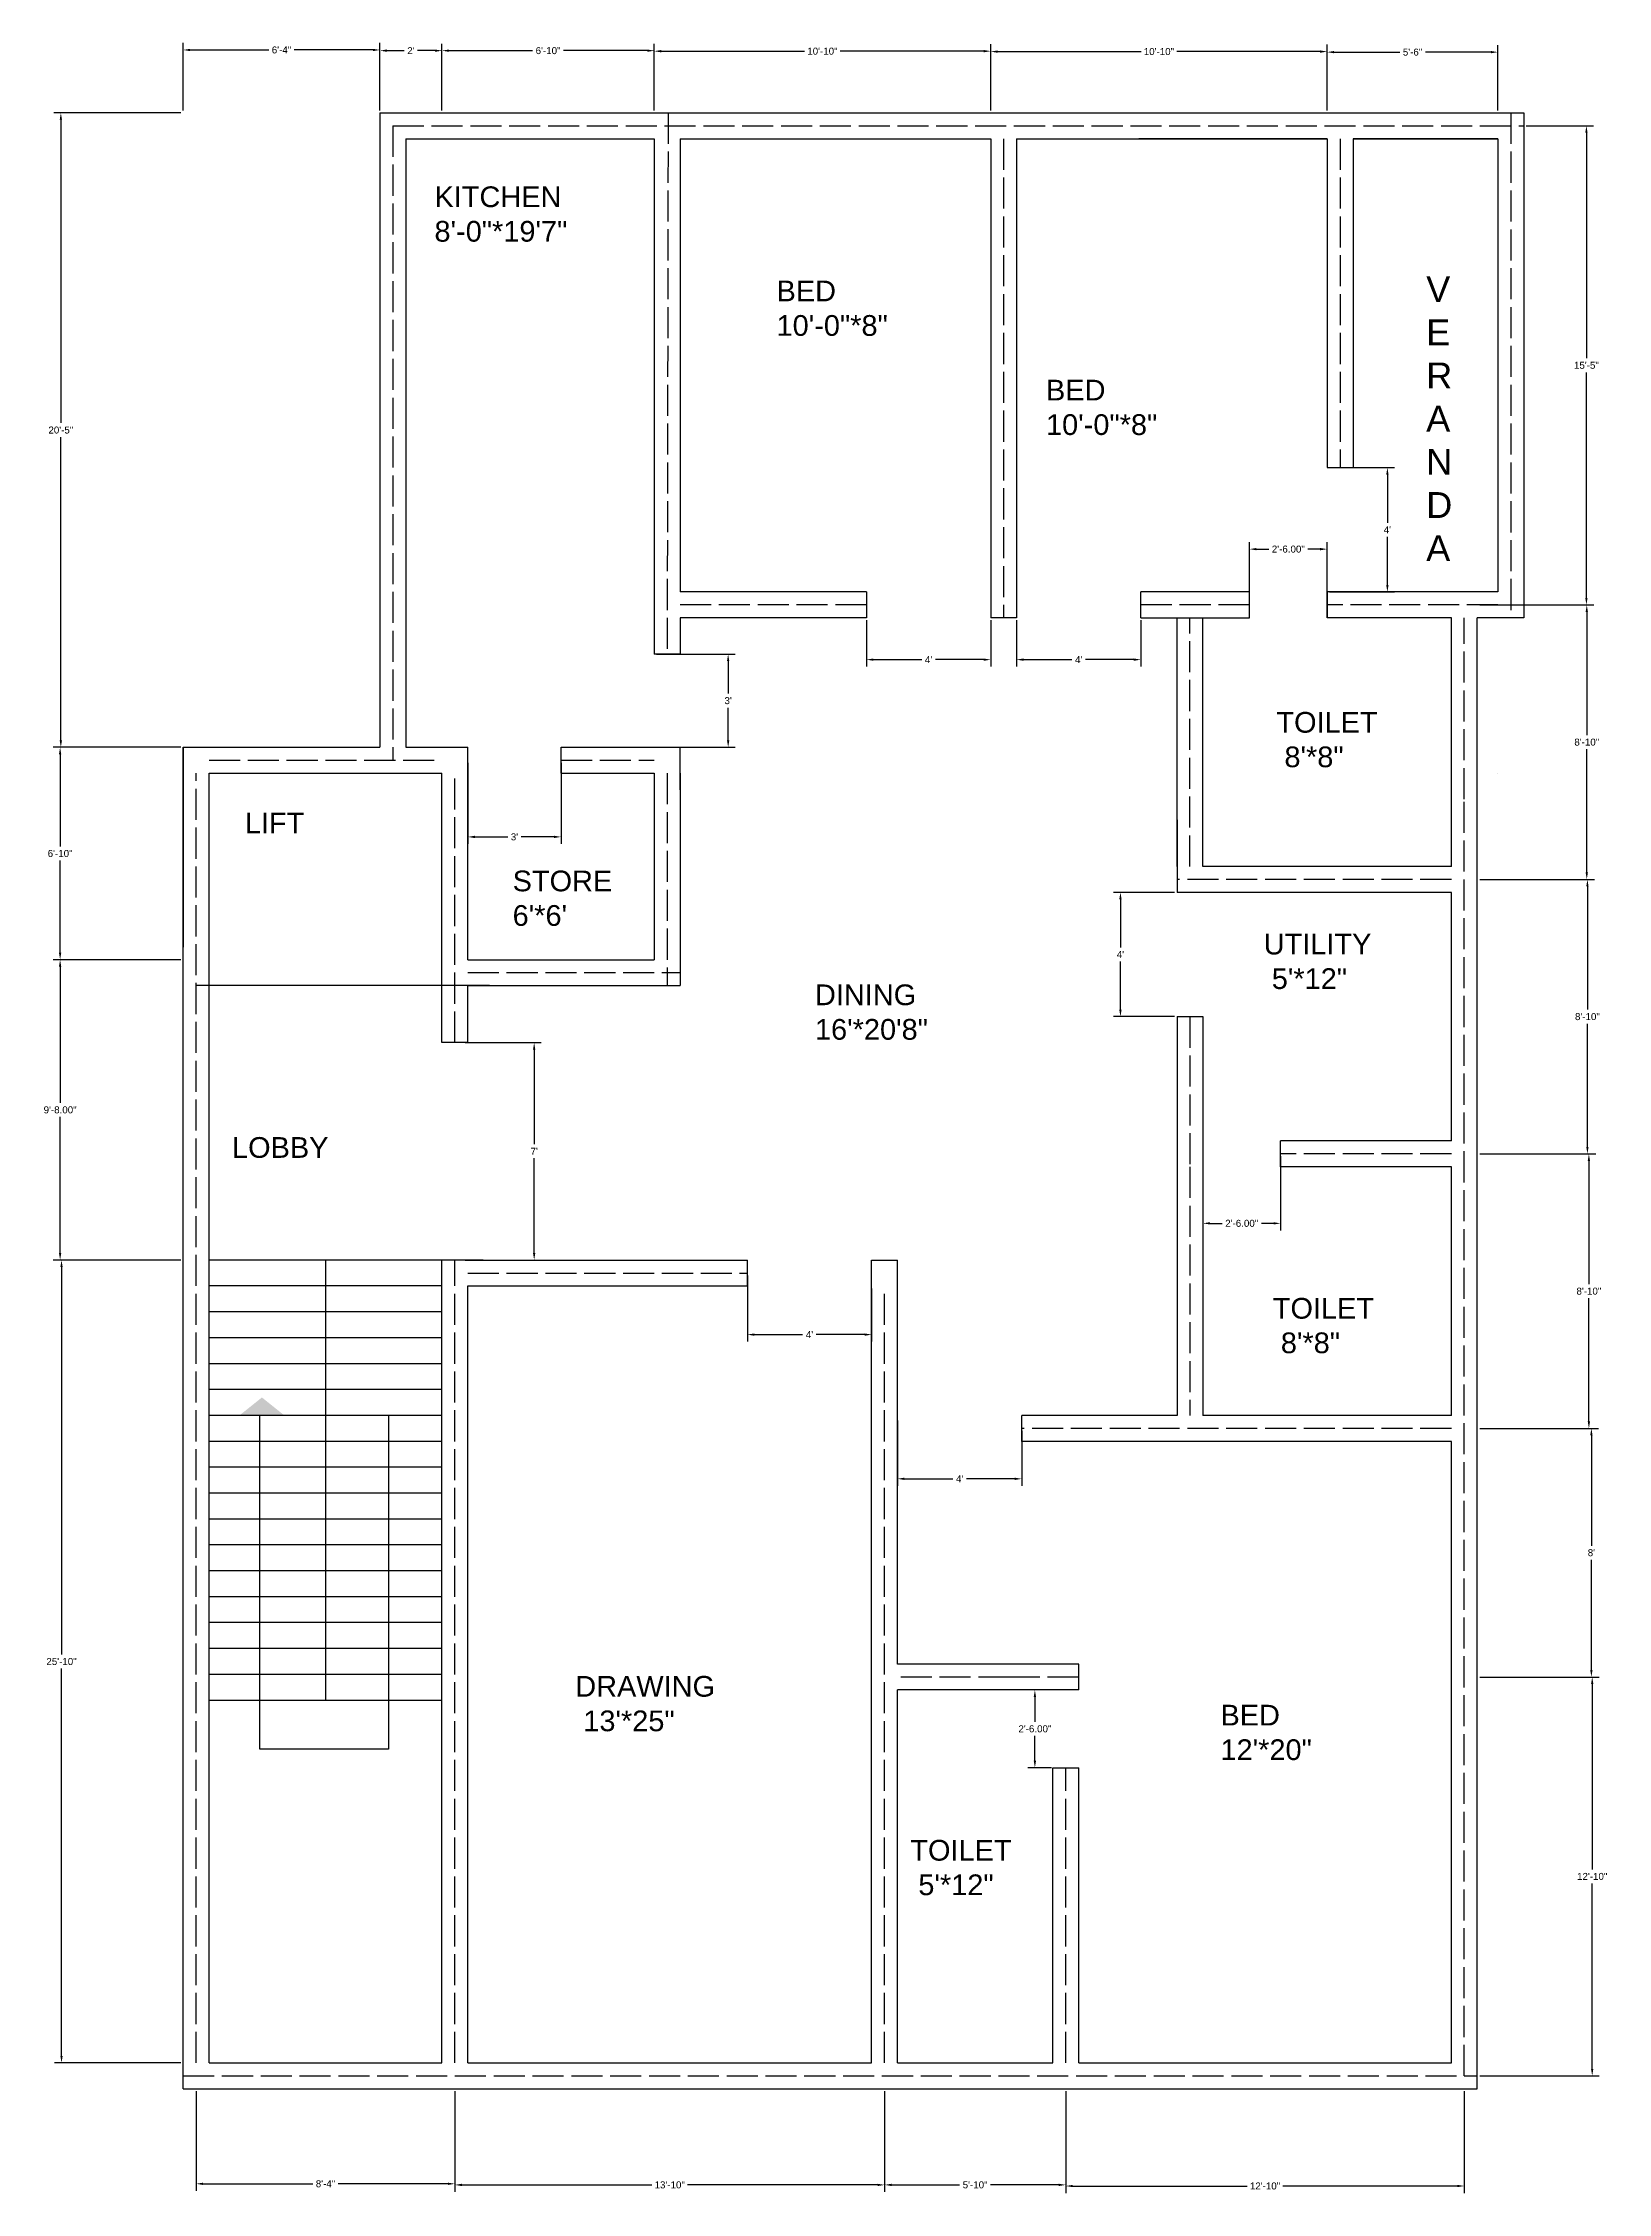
# Model space of a CAD drawing. Header units: inches. Extents: x 244 to 848, y 168 to 999.
import ezdxf

# ---------------------------------------------------------------- set-up
doc = ezdxf.new("R2010")
doc.units = ezdxf.units.IN
doc.header["$MEASUREMENT"] = 0
doc.linetypes.add('ACAD_ISO02W100', pattern=[15, 12, -3])
doc.styles.get("Standard").update_dxf_attribs({"font": 'arial.ttf'})
doc.dimstyles.get("Standard").update_dxf_attribs({"dimscale": 15, "dimtxt": 0.18, "dimasz": 0.18, "dimexe": 0.18, "dimexo": 0.0625, "dimgap": 0.09, "dimtad": 0, "dimtih": 1, "dimtoh": 1, "dimzin": 0, "dimdsep": 46, "dimlunit": 3, "dimtxsty": 'Standard', "dimcen": 0.09, "dimadec": 0, "dimazin": 0, "dimtfac": 1, "dimtofl": 0, "dimtmove": 0, "dimatfit": 3, "dimfxl": 1, "dimtolj": 1, "dimtzin": 0, "dimarcsym": 0})

# ---------------------------------------------------------------- blocks, each defined once
blk = doc.blocks.new('*D1')
at = {"color": 0, "lineweight": -2, "transparency": 16777216}
for p, q in [((406.64, 612.58), (436.04, 612.58)), ((433.34, 609.88), (433.34, 573.28)), ((433.34, 531.28), (433.34, 567.88)), ((406.64, 528.58), (436.04, 528.58))]:
    blk.add_line(p, q, dxfattribs=at)
at = {"color": 0, "transparency": 16777216}
for points in [[(432.89, 609.88), (433.79, 609.88), (433.34, 612.58)], [(432.89, 531.28), (433.79, 531.28), (433.34, 528.58)]]:
    blk.add_solid(points, dxfattribs=at)
at = {"layer": 'Defpoints', "color": 0, "transparency": 16777216}
for p in [(405.7, 612.58), (433.34, 612.58), (405.7, 528.58)]:
    blk.add_point(p, dxfattribs=at)
at = {"color": 0, "transparency": 16777216, "insert": (433.34, 570.58), "char_height": 2.7, "attachment_point": 5}
blk.add_mtext("\\A1;7'", dxfattribs=at)
blk = doc.blocks.new('*D2')
at = {"color": 0, "lineweight": -2, "transparency": 16777216}
for p, q in [((407.72, 720.65), (407.72, 689.29)), ((443.72, 720.65), (443.72, 689.29)), ((410.42, 691.99), (423.13, 691.99)), ((441.02, 691.99), (428.31, 691.99))]:
    blk.add_line(p, q, dxfattribs=at)
at = {"color": 0, "transparency": 16777216}
for points in [[(410.42, 692.44), (410.42, 691.54), (407.72, 691.99)], [(441.02, 692.44), (441.02, 691.54), (443.72, 691.99)]]:
    blk.add_solid(points, dxfattribs=at)
at = {"layer": 'Defpoints', "color": 0, "transparency": 16777216}
for p in [(407.72, 721.58), (443.72, 721.58), (443.72, 691.99)]:
    blk.add_point(p, dxfattribs=at)
at = {"color": 0, "transparency": 16777216, "insert": (425.72, 691.99), "char_height": 2.7, "attachment_point": 5}
blk.add_mtext("\\A1;3'", dxfattribs=at)
blk = doc.blocks.new('*D3')
at = {"color": 0, "lineweight": -2, "transparency": 16777216}
for p, q in [((480.65, 762.58), (510.99, 762.58)), ((508.29, 759.88), (508.29, 747.31)), ((508.29, 729.28), (508.29, 741.85)), ((485.65, 726.58), (510.99, 726.58))]:
    blk.add_line(p, q, dxfattribs=at)
at = {"color": 0, "transparency": 16777216}
for points in [[(507.84, 759.88), (508.74, 759.88), (508.29, 762.58)], [(507.84, 729.28), (508.74, 729.28), (508.29, 726.58)]]:
    blk.add_solid(points, dxfattribs=at)
at = {"layer": 'Defpoints', "color": 0, "transparency": 16777216}
for p in [(479.72, 762.58), (508.29, 762.58), (484.72, 726.58)]:
    blk.add_point(p, dxfattribs=at)
at = {"color": 0, "transparency": 16777216, "insert": (508.29, 744.58), "char_height": 2.7, "attachment_point": 5}
blk.add_mtext("\\A1;3'", dxfattribs=at)
blk = doc.blocks.new('*D4')
at = {"color": 0, "lineweight": -2, "transparency": 16777216}
for p, q in [((561.72, 775.65), (561.72, 757.73)), ((609.72, 775.65), (609.72, 757.73)), ((564.42, 760.43), (583.07, 760.43)), ((607.02, 760.43), (588.36, 760.43))]:
    blk.add_line(p, q, dxfattribs=at)
at = {"color": 0, "transparency": 16777216}
for points in [[(564.42, 760.88), (564.42, 759.98), (561.72, 760.43)], [(607.02, 760.88), (607.02, 759.98), (609.72, 760.43)]]:
    blk.add_solid(points, dxfattribs=at)
at = {"layer": 'Defpoints', "color": 0, "transparency": 16777216}
for p in [(561.72, 776.58), (609.72, 776.58), (609.72, 760.43)]:
    blk.add_point(p, dxfattribs=at)
at = {"color": 0, "transparency": 16777216, "insert": (585.72, 760.43), "char_height": 2.7, "attachment_point": 5}
blk.add_mtext("\\A1;4'", dxfattribs=at)
blk = doc.blocks.new('*D5')
at = {"color": 0, "lineweight": -2, "transparency": 16777216}
for p, q in [((619.72, 775.65), (619.72, 757.73)), ((667.72, 775.65), (667.72, 757.73)), ((622.42, 760.43), (641.07, 760.43)), ((665.02, 760.43), (646.36, 760.43))]:
    blk.add_line(p, q, dxfattribs=at)
at = {"color": 0, "transparency": 16777216}
for points in [[(622.42, 760.88), (622.42, 759.98), (619.72, 760.43)], [(665.02, 760.88), (665.02, 759.98), (667.72, 760.43)]]:
    blk.add_solid(points, dxfattribs=at)
at = {"layer": 'Defpoints', "color": 0, "transparency": 16777216}
for p in [(619.72, 776.58), (667.72, 776.58), (667.72, 760.43)]:
    blk.add_point(p, dxfattribs=at)
at = {"color": 0, "transparency": 16777216, "insert": (643.72, 760.43), "char_height": 2.7, "attachment_point": 5}
blk.add_mtext("\\A1;4'", dxfattribs=at)
blk = doc.blocks.new('*D6')
at = {"color": 0, "lineweight": -2, "transparency": 16777216}
for p, q in [((745.65, 834.58), (765.69, 834.58)), ((762.99, 831.88), (762.99, 813.28)), ((762.99, 789.28), (762.99, 807.88)), ((740.65, 786.58), (765.69, 786.58))]:
    blk.add_line(p, q, dxfattribs=at)
at = {"color": 0, "transparency": 16777216}
for points in [[(762.54, 831.88), (763.44, 831.88), (762.99, 834.58)], [(762.54, 789.28), (763.44, 789.28), (762.99, 786.58)]]:
    blk.add_solid(points, dxfattribs=at)
at = {"layer": 'Defpoints', "color": 0, "transparency": 16777216}
for p in [(744.72, 834.58), (762.99, 834.58), (739.72, 786.58)]:
    blk.add_point(p, dxfattribs=at)
at = {"color": 0, "transparency": 16777216, "insert": (762.99, 810.58), "char_height": 2.7, "attachment_point": 5}
blk.add_mtext("\\A1;4'", dxfattribs=at)
blk = doc.blocks.new('*D7')
at = {"color": 0, "lineweight": -2, "transparency": 16777216}
for p, q in [((709.72, 782.52), (709.72, 805.81)), ((739.72, 782.52), (739.72, 805.81)), ((712.42, 803.11), (717.13, 803.11)), ((737.02, 803.11), (732.3, 803.11))]:
    blk.add_line(p, q, dxfattribs=at)
at = {"color": 0, "transparency": 16777216}
for points in [[(712.42, 803.56), (712.42, 802.66), (709.72, 803.11)], [(737.02, 803.56), (737.02, 802.66), (739.72, 803.11)]]:
    blk.add_solid(points, dxfattribs=at)
at = {"layer": 'Defpoints', "color": 0, "transparency": 16777216}
for p in [(709.72, 803.11), (709.72, 781.58), (739.72, 781.58)]:
    blk.add_point(p, dxfattribs=at)
at = {"color": 0, "transparency": 16777216, "insert": (724.72, 803.11), "char_height": 2.7, "attachment_point": 5}
blk.add_mtext('\\A1;2\'-6.00"', dxfattribs=at)
blk = doc.blocks.new('*D8')
at = {"color": 0, "lineweight": -2, "transparency": 16777216}
for p, q in [((515.72, 522.65), (515.72, 497.1)), ((563.72, 517.65), (563.72, 497.1)), ((518.42, 499.8), (537.07, 499.8)), ((561.02, 499.8), (542.36, 499.8))]:
    blk.add_line(p, q, dxfattribs=at)
at = {"color": 0, "transparency": 16777216}
for points in [[(518.42, 500.25), (518.42, 499.35), (515.72, 499.8)], [(561.02, 500.25), (561.02, 499.35), (563.72, 499.8)]]:
    blk.add_solid(points, dxfattribs=at)
at = {"layer": 'Defpoints', "color": 0, "transparency": 16777216}
for p in [(515.72, 523.58), (563.72, 518.58), (515.72, 499.8)]:
    blk.add_point(p, dxfattribs=at)
at = {"color": 0, "transparency": 16777216, "insert": (539.72, 499.8), "char_height": 2.7, "attachment_point": 5}
blk.add_mtext("\\A1;4'", dxfattribs=at)
blk = doc.blocks.new('*D9')
at = {"color": 0, "lineweight": -2, "transparency": 16777216}
for p, q in [((680.78, 670.58), (657.15, 670.58)), ((659.85, 667.88), (659.85, 649.28)), ((659.85, 625.28), (659.85, 643.88)), ((680.78, 622.58), (657.15, 622.58))]:
    blk.add_line(p, q, dxfattribs=at)
at = {"color": 0, "transparency": 16777216}
for points in [[(659.4, 667.88), (660.3, 667.88), (659.85, 670.58)], [(659.4, 625.28), (660.3, 625.28), (659.85, 622.58)]]:
    blk.add_solid(points, dxfattribs=at)
at = {"layer": 'Defpoints', "color": 0, "transparency": 16777216}
for p in [(681.72, 670.58), (659.85, 622.58), (681.72, 622.58)]:
    blk.add_point(p, dxfattribs=at)
at = {"color": 0, "transparency": 16777216, "insert": (659.85, 646.58), "char_height": 2.7, "attachment_point": 5}
blk.add_mtext("\\A1;4'", dxfattribs=at)
blk = doc.blocks.new('*D10')
at = {"color": 0, "lineweight": -2, "transparency": 16777216}
for p, q in [((691.72, 573.65), (691.72, 540.07)), ((721.72, 568.65), (721.72, 540.07)), ((694.42, 542.77), (699.13, 542.77)), ((719.02, 542.77), (714.3, 542.77))]:
    blk.add_line(p, q, dxfattribs=at)
at = {"color": 0, "transparency": 16777216}
for points in [[(694.42, 543.22), (694.42, 542.32), (691.72, 542.77)], [(719.02, 543.22), (719.02, 542.32), (721.72, 542.77)]]:
    blk.add_solid(points, dxfattribs=at)
at = {"layer": 'Defpoints', "color": 0, "transparency": 16777216}
for p in [(691.72, 574.58), (721.72, 569.58), (721.72, 542.77)]:
    blk.add_point(p, dxfattribs=at)
at = {"color": 0, "transparency": 16777216, "insert": (706.72, 542.77), "char_height": 2.7, "attachment_point": 5}
blk.add_mtext('\\A1;2\'-6.00"', dxfattribs=at)
blk = doc.blocks.new('*D11')
at = {"color": 0, "lineweight": -2, "transparency": 16777216}
for p, q in [((573.72, 466.64), (573.72, 441.42)), ((621.72, 462.65), (621.72, 441.42)), ((576.42, 444.12), (595.07, 444.12)), ((619.02, 444.12), (600.36, 444.12))]:
    blk.add_line(p, q, dxfattribs=at)
at = {"color": 0, "transparency": 16777216}
for points in [[(576.42, 444.57), (576.42, 443.67), (573.72, 444.12)], [(619.02, 444.57), (619.02, 443.67), (621.72, 444.12)]]:
    blk.add_solid(points, dxfattribs=at)
at = {"layer": 'Defpoints', "color": 0, "transparency": 16777216}
for p in [(573.72, 467.58), (621.72, 463.58), (621.72, 444.12)]:
    blk.add_point(p, dxfattribs=at)
at = {"color": 0, "transparency": 16777216, "insert": (597.72, 444.12), "char_height": 2.7, "attachment_point": 5}
blk.add_mtext("\\A1;4'", dxfattribs=at)
blk = doc.blocks.new('*D12')
at = {"color": 0, "lineweight": -2, "transparency": 16777216}
for p, q in [((633.26, 362.58), (624.11, 362.58)), ((626.81, 359.88), (626.81, 350.31)), ((626.81, 335.28), (626.81, 344.85)), ((633.26, 332.58), (624.11, 332.58))]:
    blk.add_line(p, q, dxfattribs=at)
at = {"color": 0, "transparency": 16777216}
for points in [[(626.36, 359.88), (627.26, 359.88), (626.81, 362.58)], [(626.36, 335.28), (627.26, 335.28), (626.81, 332.58)]]:
    blk.add_solid(points, dxfattribs=at)
at = {"layer": 'Defpoints', "color": 0, "transparency": 16777216}
for p in [(634.2, 362.58), (626.81, 332.58), (634.2, 332.58)]:
    blk.add_point(p, dxfattribs=at)
at = {"color": 0, "transparency": 16777216, "insert": (626.81, 347.58), "char_height": 2.7, "attachment_point": 5}
blk.add_mtext('\\A1;2\'-6.00"', dxfattribs=at)
blk = doc.blocks.new('*D13')
at = {"color": 0, "lineweight": -2, "transparency": 16777216}
for p, q in [((296.78, 528.58), (248.03, 528.58)), ((250.73, 525.88), (250.73, 376.31)), ((250.73, 221.28), (250.73, 370.85)), ((296.78, 218.58), (248.03, 218.58))]:
    blk.add_line(p, q, dxfattribs=at)
at = {"color": 0, "transparency": 16777216}
for points in [[(250.28, 525.88), (251.18, 525.88), (250.73, 528.58)], [(250.28, 221.28), (251.18, 221.28), (250.73, 218.58)]]:
    blk.add_solid(points, dxfattribs=at)
at = {"layer": 'Defpoints', "color": 0, "transparency": 16777216}
for p in [(297.72, 528.58), (250.73, 218.58), (297.72, 218.58)]:
    blk.add_point(p, dxfattribs=at)
at = {"color": 0, "transparency": 16777216, "insert": (250.73, 373.58), "char_height": 2.7, "attachment_point": 5}
blk.add_mtext('\\A1;25\'-10"', dxfattribs=at)
blk = doc.blocks.new('*D14')
at = {"color": 0, "lineweight": -2, "transparency": 16777216}
for p, q in [((296.78, 644.58), (247.49, 644.58)), ((250.19, 641.88), (250.19, 589.31)), ((250.19, 531.28), (250.19, 583.85)), ((296.78, 528.58), (247.49, 528.58))]:
    blk.add_line(p, q, dxfattribs=at)
at = {"color": 0, "transparency": 16777216}
for points in [[(249.74, 641.88), (250.64, 641.88), (250.19, 644.58)], [(249.74, 531.28), (250.64, 531.28), (250.19, 528.58)]]:
    blk.add_solid(points, dxfattribs=at)
at = {"layer": 'Defpoints', "color": 0, "transparency": 16777216}
for p in [(250.19, 644.58), (297.72, 644.58), (297.72, 528.58)]:
    blk.add_point(p, dxfattribs=at)
at = {"color": 0, "transparency": 16777216, "insert": (250.19, 586.58), "char_height": 2.7, "attachment_point": 5}
blk.add_mtext('\\A1;9\'-8.00"', dxfattribs=at)
blk = doc.blocks.new('*D15')
at = {"color": 0, "lineweight": -2, "transparency": 16777216}
for p, q in [((296.78, 726.58), (247.49, 726.58)), ((250.19, 723.88), (250.19, 688.31)), ((250.19, 647.28), (250.19, 682.85)), ((296.78, 644.58), (247.49, 644.58))]:
    blk.add_line(p, q, dxfattribs=at)
at = {"color": 0, "transparency": 16777216}
for points in [[(249.74, 723.88), (250.64, 723.88), (250.19, 726.58)], [(249.74, 647.28), (250.64, 647.28), (250.19, 644.58)]]:
    blk.add_solid(points, dxfattribs=at)
at = {"layer": 'Defpoints', "color": 0, "transparency": 16777216}
for p in [(297.72, 726.58), (250.19, 644.58), (297.72, 644.58)]:
    blk.add_point(p, dxfattribs=at)
at = {"color": 0, "transparency": 16777216, "insert": (250.19, 685.58), "char_height": 2.7, "attachment_point": 5}
blk.add_mtext('\\A1;6\'-10"', dxfattribs=at)
blk = doc.blocks.new('*D16')
at = {"color": 0, "lineweight": -2, "transparency": 16777216}
for p, q in [((296.78, 971.58), (247.77, 971.58)), ((250.47, 968.88), (250.47, 851.81)), ((250.47, 729.28), (250.47, 846.35)), ((296.78, 726.58), (247.77, 726.58))]:
    blk.add_line(p, q, dxfattribs=at)
at = {"color": 0, "transparency": 16777216}
for points in [[(250.02, 968.88), (250.92, 968.88), (250.47, 971.58)], [(250.02, 729.28), (250.92, 729.28), (250.47, 726.58)]]:
    blk.add_solid(points, dxfattribs=at)
at = {"layer": 'Defpoints', "color": 0, "transparency": 16777216}
for p in [(250.47, 971.58), (297.72, 971.58), (297.72, 726.58)]:
    blk.add_point(p, dxfattribs=at)
at = {"color": 0, "transparency": 16777216, "insert": (250.47, 849.08), "char_height": 2.7, "attachment_point": 5}
blk.add_mtext('\\A1;20\'-5"', dxfattribs=at)
blk = doc.blocks.new('*D17')
at = {"color": 0, "lineweight": -2, "transparency": 16777216}
for p, q in [((297.72, 972.52), (297.72, 998.54)), ((373.72, 972.52), (373.72, 998.54)), ((300.42, 995.84), (330.77, 995.84)), ((371.02, 995.84), (340.66, 995.84))]:
    blk.add_line(p, q, dxfattribs=at)
at = {"color": 0, "transparency": 16777216}
for points in [[(300.42, 996.29), (300.42, 995.39), (297.72, 995.84)], [(371.02, 996.29), (371.02, 995.39), (373.72, 995.84)]]:
    blk.add_solid(points, dxfattribs=at)
at = {"layer": 'Defpoints', "color": 0, "transparency": 16777216}
for p in [(373.72, 995.84), (297.72, 971.58), (373.72, 971.58)]:
    blk.add_point(p, dxfattribs=at)
at = {"color": 0, "transparency": 16777216, "insert": (335.72, 995.84), "char_height": 2.7, "attachment_point": 5}
blk.add_mtext('\\A1;6\'-4"', dxfattribs=at)
blk = doc.blocks.new('*D18')
at = {"color": 0, "lineweight": -2, "transparency": 16777216}
for p, q in [((373.72, 972.52), (373.72, 998.28)), ((397.72, 972.52), (397.72, 998.28)), ((376.42, 995.58), (383.1, 995.58)), ((395.02, 995.58), (388.33, 995.58))]:
    blk.add_line(p, q, dxfattribs=at)
at = {"color": 0, "transparency": 16777216}
for points in [[(376.42, 996.03), (376.42, 995.13), (373.72, 995.58)], [(395.02, 996.03), (395.02, 995.13), (397.72, 995.58)]]:
    blk.add_solid(points, dxfattribs=at)
at = {"layer": 'Defpoints', "color": 0, "transparency": 16777216}
for p in [(397.72, 995.58), (373.72, 971.58), (397.72, 971.58)]:
    blk.add_point(p, dxfattribs=at)
at = {"color": 0, "transparency": 16777216, "insert": (385.72, 995.58), "char_height": 2.7, "attachment_point": 5}
blk.add_mtext("\\A1;2'", dxfattribs=at)
blk = doc.blocks.new('*D19')
at = {"color": 0, "lineweight": -2, "transparency": 16777216}
for p, q in [((397.72, 972.52), (397.72, 998.28)), ((479.72, 972.52), (479.72, 998.28)), ((400.42, 995.58), (432.72, 995.58)), ((477.02, 995.58), (444.71, 995.58))]:
    blk.add_line(p, q, dxfattribs=at)
at = {"color": 0, "transparency": 16777216}
for points in [[(400.42, 996.03), (400.42, 995.13), (397.72, 995.58)], [(477.02, 996.03), (477.02, 995.13), (479.72, 995.58)]]:
    blk.add_solid(points, dxfattribs=at)
at = {"layer": 'Defpoints', "color": 0, "transparency": 16777216}
for p in [(397.72, 995.58), (397.72, 971.58), (479.72, 971.58)]:
    blk.add_point(p, dxfattribs=at)
at = {"color": 0, "transparency": 16777216, "insert": (438.72, 995.58), "char_height": 2.7, "attachment_point": 5}
blk.add_mtext('\\A1;6\'-10"', dxfattribs=at)
blk = doc.blocks.new('*D20')
at = {"color": 0, "lineweight": -2, "transparency": 16777216}
for p, q in [((479.72, 972.52), (479.72, 998.08)), ((609.72, 972.52), (609.72, 998.08)), ((482.42, 995.38), (537.81, 995.38)), ((607.02, 995.38), (551.63, 995.38))]:
    blk.add_line(p, q, dxfattribs=at)
at = {"color": 0, "transparency": 16777216}
for points in [[(482.42, 995.83), (482.42, 994.93), (479.72, 995.38)], [(607.02, 995.83), (607.02, 994.93), (609.72, 995.38)]]:
    blk.add_solid(points, dxfattribs=at)
at = {"layer": 'Defpoints', "color": 0, "transparency": 16777216}
for p in [(609.72, 995.38), (479.72, 971.58), (609.72, 971.58)]:
    blk.add_point(p, dxfattribs=at)
at = {"color": 0, "transparency": 16777216, "insert": (544.72, 995.38), "char_height": 2.7, "attachment_point": 5}
blk.add_mtext('\\A1;10\'-10"', dxfattribs=at)
blk = doc.blocks.new('*D21')
at = {"color": 0, "lineweight": -2, "transparency": 16777216}
for p, q in [((609.72, 972.52), (609.72, 997.92)), ((739.72, 972.52), (739.72, 997.92)), ((612.42, 995.22), (667.81, 995.22)), ((737.02, 995.22), (681.63, 995.22))]:
    blk.add_line(p, q, dxfattribs=at)
at = {"color": 0, "transparency": 16777216}
for points in [[(612.42, 995.67), (612.42, 994.77), (609.72, 995.22)], [(737.02, 995.67), (737.02, 994.77), (739.72, 995.22)]]:
    blk.add_solid(points, dxfattribs=at)
at = {"layer": 'Defpoints', "color": 0, "transparency": 16777216}
for p in [(739.72, 995.22), (609.72, 971.58), (739.72, 971.58)]:
    blk.add_point(p, dxfattribs=at)
at = {"color": 0, "transparency": 16777216, "insert": (674.72, 995.22), "char_height": 2.7, "attachment_point": 5}
blk.add_mtext('\\A1;10\'-10"', dxfattribs=at)
blk = doc.blocks.new('*D22')
at = {"color": 0, "lineweight": -2, "transparency": 16777216}
for p, q in [((739.72, 972.52), (739.72, 997.71)), ((805.72, 972.52), (805.72, 997.71)), ((742.42, 995.01), (767.78, 995.01)), ((803.02, 995.01), (777.66, 995.01))]:
    blk.add_line(p, q, dxfattribs=at)
at = {"color": 0, "transparency": 16777216}
for points in [[(742.42, 995.46), (742.42, 994.56), (739.72, 995.01)], [(803.02, 995.46), (803.02, 994.56), (805.72, 995.01)]]:
    blk.add_solid(points, dxfattribs=at)
at = {"layer": 'Defpoints', "color": 0, "transparency": 16777216}
for p in [(805.72, 995.01), (739.72, 971.58), (805.72, 971.58)]:
    blk.add_point(p, dxfattribs=at)
at = {"color": 0, "transparency": 16777216, "insert": (772.72, 995.01), "char_height": 2.7, "attachment_point": 5}
blk.add_mtext('\\A1;5\'-6"', dxfattribs=at)
blk = doc.blocks.new('*D23')
at = {"color": 0, "lineweight": -2, "transparency": 16777216}
for p, q in [((302.72, 207.65), (302.72, 169.21)), ((402.72, 207.65), (402.72, 169.21)), ((305.42, 171.91), (347.78, 171.91)), ((400.02, 171.91), (357.66, 171.91))]:
    blk.add_line(p, q, dxfattribs=at)
at = {"color": 0, "transparency": 16777216}
for points in [[(305.42, 172.36), (305.42, 171.46), (302.72, 171.91)], [(400.02, 172.36), (400.02, 171.46), (402.72, 171.91)]]:
    blk.add_solid(points, dxfattribs=at)
at = {"layer": 'Defpoints', "color": 0, "transparency": 16777216}
for p in [(302.72, 208.58), (402.72, 208.58), (402.72, 171.91)]:
    blk.add_point(p, dxfattribs=at)
at = {"color": 0, "transparency": 16777216, "insert": (352.72, 171.91), "char_height": 2.7, "attachment_point": 5}
blk.add_mtext('\\A1;8\'-4"', dxfattribs=at)
blk = doc.blocks.new('*D24')
at = {"color": 0, "lineweight": -2, "transparency": 16777216}
for p, q in [((402.72, 207.65), (402.72, 168.78)), ((568.72, 207.65), (568.72, 168.78)), ((405.42, 171.48), (478.81, 171.48)), ((566.02, 171.48), (492.63, 171.48))]:
    blk.add_line(p, q, dxfattribs=at)
at = {"color": 0, "transparency": 16777216}
for points in [[(405.42, 171.93), (405.42, 171.03), (402.72, 171.48)], [(566.02, 171.93), (566.02, 171.03), (568.72, 171.48)]]:
    blk.add_solid(points, dxfattribs=at)
at = {"layer": 'Defpoints', "color": 0, "transparency": 16777216}
for p in [(402.72, 208.58), (568.72, 208.58), (568.72, 171.48)]:
    blk.add_point(p, dxfattribs=at)
at = {"color": 0, "transparency": 16777216, "insert": (485.72, 171.48), "char_height": 2.7, "attachment_point": 5}
blk.add_mtext('\\A1;13\'-10"', dxfattribs=at)
blk = doc.blocks.new('*D25')
at = {"color": 0, "lineweight": -2, "transparency": 16777216}
for p, q in [((568.72, 207.65), (568.72, 168.79)), ((638.72, 207.65), (638.72, 168.79)), ((571.42, 171.49), (597.73, 171.49)), ((636.02, 171.49), (609.7, 171.49))]:
    blk.add_line(p, q, dxfattribs=at)
at = {"color": 0, "transparency": 16777216}
for points in [[(571.42, 171.94), (571.42, 171.04), (568.72, 171.49)], [(636.02, 171.94), (636.02, 171.04), (638.72, 171.49)]]:
    blk.add_solid(points, dxfattribs=at)
at = {"layer": 'Defpoints', "color": 0, "transparency": 16777216}
for p in [(568.72, 208.58), (638.72, 208.58), (638.72, 171.49)]:
    blk.add_point(p, dxfattribs=at)
at = {"color": 0, "transparency": 16777216, "insert": (603.72, 171.49), "char_height": 2.7, "attachment_point": 5}
blk.add_mtext('\\A1;5\'-10"', dxfattribs=at)
blk = doc.blocks.new('*D26')
at = {"color": 0, "lineweight": -2, "transparency": 16777216}
for p, q in [((638.72, 207.65), (638.72, 168.35)), ((792.72, 207.65), (792.72, 168.35)), ((641.42, 171.05), (708.81, 171.05)), ((790.02, 171.05), (722.63, 171.05))]:
    blk.add_line(p, q, dxfattribs=at)
at = {"color": 0, "transparency": 16777216}
for points in [[(641.42, 171.5), (641.42, 170.6), (638.72, 171.05)], [(790.02, 171.5), (790.02, 170.6), (792.72, 171.05)]]:
    blk.add_solid(points, dxfattribs=at)
at = {"layer": 'Defpoints', "color": 0, "transparency": 16777216}
for p in [(638.72, 208.58), (792.72, 208.58), (792.72, 171.05)]:
    blk.add_point(p, dxfattribs=at)
at = {"color": 0, "transparency": 16777216, "insert": (715.72, 171.05), "char_height": 2.7, "attachment_point": 5}
blk.add_mtext('\\A1;12\'-10"', dxfattribs=at)
blk = doc.blocks.new('*D27')
at = {"color": 0, "lineweight": -2, "transparency": 16777216}
for p, q in [((798.65, 367.58), (844.83, 367.58)), ((842.13, 364.88), (842.13, 293.31)), ((842.13, 216.28), (842.13, 287.85)), ((798.65, 213.58), (844.83, 213.58))]:
    blk.add_line(p, q, dxfattribs=at)
at = {"color": 0, "transparency": 16777216}
for points in [[(841.68, 364.88), (842.58, 364.88), (842.13, 367.58)], [(841.68, 216.28), (842.58, 216.28), (842.13, 213.58)]]:
    blk.add_solid(points, dxfattribs=at)
at = {"layer": 'Defpoints', "color": 0, "transparency": 16777216}
for p in [(797.72, 367.58), (842.13, 367.58), (797.72, 213.58)]:
    blk.add_point(p, dxfattribs=at)
at = {"color": 0, "transparency": 16777216, "insert": (842.13, 290.58), "char_height": 2.7, "attachment_point": 5}
blk.add_mtext('\\A1;12\'-10"', dxfattribs=at)
blk = doc.blocks.new('*D28')
at = {"color": 0, "lineweight": -2, "transparency": 16777216}
for p, q in [((798.65, 463.58), (844.51, 463.58)), ((841.81, 460.88), (841.81, 418.31)), ((841.81, 370.28), (841.81, 412.85)), ((798.65, 367.58), (844.51, 367.58))]:
    blk.add_line(p, q, dxfattribs=at)
at = {"color": 0, "transparency": 16777216}
for points in [[(841.36, 460.88), (842.26, 460.88), (841.81, 463.58)], [(841.36, 370.28), (842.26, 370.28), (841.81, 367.58)]]:
    blk.add_solid(points, dxfattribs=at)
at = {"layer": 'Defpoints', "color": 0, "transparency": 16777216}
for p in [(797.72, 463.58), (841.81, 463.58), (797.72, 367.58)]:
    blk.add_point(p, dxfattribs=at)
at = {"color": 0, "transparency": 16777216, "insert": (841.81, 415.58), "char_height": 2.7, "attachment_point": 5}
blk.add_mtext("\\A1;8'", dxfattribs=at)
blk = doc.blocks.new('*D29')
at = {"color": 0, "lineweight": -2, "transparency": 16777216}
for p, q in [((798.65, 569.58), (843.55, 569.58)), ((840.85, 566.88), (840.85, 519.31)), ((840.85, 466.28), (840.85, 513.85)), ((798.65, 463.58), (843.55, 463.58))]:
    blk.add_line(p, q, dxfattribs=at)
at = {"color": 0, "transparency": 16777216}
for points in [[(840.4, 566.88), (841.3, 566.88), (840.85, 569.58)], [(840.4, 466.28), (841.3, 466.28), (840.85, 463.58)]]:
    blk.add_solid(points, dxfattribs=at)
at = {"layer": 'Defpoints', "color": 0, "transparency": 16777216}
for p in [(797.72, 569.58), (840.85, 569.58), (797.72, 463.58)]:
    blk.add_point(p, dxfattribs=at)
at = {"color": 0, "transparency": 16777216, "insert": (840.85, 516.58), "char_height": 2.7, "attachment_point": 5}
blk.add_mtext('\\A1;8\'-10"', dxfattribs=at)
blk = doc.blocks.new('*D30')
at = {"color": 0, "lineweight": -2, "transparency": 16777216}
for p, q in [((798.65, 675.58), (842.98, 675.58)), ((840.28, 672.88), (840.28, 625.31)), ((840.28, 572.28), (840.28, 619.85)), ((798.65, 569.58), (842.98, 569.58))]:
    blk.add_line(p, q, dxfattribs=at)
at = {"color": 0, "transparency": 16777216}
for points in [[(839.83, 672.88), (840.73, 672.88), (840.28, 675.58)], [(839.83, 572.28), (840.73, 572.28), (840.28, 569.58)]]:
    blk.add_solid(points, dxfattribs=at)
at = {"layer": 'Defpoints', "color": 0, "transparency": 16777216}
for p in [(797.72, 675.58), (840.28, 675.58), (797.72, 569.58)]:
    blk.add_point(p, dxfattribs=at)
at = {"color": 0, "transparency": 16777216, "insert": (840.28, 622.58), "char_height": 2.7, "attachment_point": 5}
blk.add_mtext('\\A1;8\'-10"', dxfattribs=at)
blk = doc.blocks.new('*D31')
at = {"color": 0, "lineweight": -2, "transparency": 16777216}
for p, q in [((798.65, 781.58), (842.73, 781.58)), ((840.03, 778.88), (840.03, 731.31)), ((840.03, 678.28), (840.03, 725.85)), ((798.65, 675.58), (842.73, 675.58))]:
    blk.add_line(p, q, dxfattribs=at)
at = {"color": 0, "transparency": 16777216}
for points in [[(839.58, 778.88), (840.48, 778.88), (840.03, 781.58)], [(839.58, 678.28), (840.48, 678.28), (840.03, 675.58)]]:
    blk.add_solid(points, dxfattribs=at)
at = {"layer": 'Defpoints', "color": 0, "transparency": 16777216}
for p in [(797.72, 781.58), (840.03, 781.58), (797.72, 675.58)]:
    blk.add_point(p, dxfattribs=at)
at = {"color": 0, "transparency": 16777216, "insert": (840.03, 728.58), "char_height": 2.7, "attachment_point": 5}
blk.add_mtext('\\A1;8\'-10"', dxfattribs=at)
blk = doc.blocks.new('*D32')
at = {"color": 0, "lineweight": -2, "transparency": 16777216}
for p, q in [((816.65, 966.58), (842.59, 966.58)), ((839.89, 963.88), (839.89, 876.81)), ((839.89, 784.28), (839.89, 871.35)), ((816.65, 781.58), (842.59, 781.58))]:
    blk.add_line(p, q, dxfattribs=at)
at = {"color": 0, "transparency": 16777216}
for points in [[(839.44, 963.88), (840.34, 963.88), (839.89, 966.58)], [(839.44, 784.28), (840.34, 784.28), (839.89, 781.58)]]:
    blk.add_solid(points, dxfattribs=at)
at = {"layer": 'Defpoints', "color": 0, "transparency": 16777216}
for p in [(815.72, 966.58), (839.89, 966.58), (815.72, 781.58)]:
    blk.add_point(p, dxfattribs=at)
at = {"color": 0, "transparency": 16777216, "insert": (839.89, 874.08), "char_height": 2.7, "attachment_point": 5}
blk.add_mtext('\\A1;15\'-5"', dxfattribs=at)

msp = doc.modelspace()

# ---------------------------------------------------------------- linework, layer by layer
for p, q in [((373.717, 971.583), (573.717, 971.583)), ((373.717, 971.583), (373.717, 726.583)), ((373.717, 971.583), (815.717, 971.583)), ((573.717, 971.583), (815.717, 971.583)), ((815.717, 971.583), (815.717, 776.583)), ((383.717, 961.583), (479.717, 961.583)), ((383.717, 961.583), (383.717, 726.583)), ((383.717, 961.583), (383.717, 726.583)), ((479.717, 961.583), (479.717, 762.583)), ((479.717, 961.583), (479.717, 762.583)), ((489.717, 961.583), (609.717, 961.583)), ((489.717, 961.583), (489.717, 786.583)), ((563.717, 961.583), (609.717, 961.583)), ((609.717, 961.583), (609.717, 776.583)), ((619.717, 961.583), (739.717, 961.583)), ((619.717, 961.583), (739.717, 961.583)), ((619.717, 961.583), (619.717, 776.583)), ((739.717, 961.583), (666.976, 961.583)), ((739.717, 961.583), (739.717, 834.583)), ((749.717, 961.583), (797.717, 961.583)), ((749.717, 961.583), (805.717, 961.583)), ((749.717, 961.583), (749.717, 834.583)), ((805.717, 961.583), (749.717, 961.583)), ((805.717, 961.583), (805.717, 786.583)), ((739.717, 834.583), (749.717, 834.583)), ((561.717, 786.583), (489.717, 786.583)), ((561.717, 786.583), (561.717, 776.583)), ((709.717, 786.583), (667.717, 786.583)), ((667.717, 776.583), (667.717, 786.583)), ((709.717, 776.583), (709.717, 786.583)), ((739.717, 786.583), (739.717, 776.583)), ((805.717, 786.583), (739.717, 786.583)), ((739.717, 776.583), (739.717, 786.583)), ((739.717, 786.583), (739.717, 776.583)), ((489.717, 776.583), (489.717, 762.583)), ((561.717, 776.583), (489.717, 776.583)), ((619.717, 776.583), (609.717, 776.583)), ((614.717, 776.583), (609.717, 776.583)), ((667.717, 776.583), (709.717, 776.583)), ((681.717, 680.583), (681.717, 776.583)), ((691.717, 680.583), (691.717, 776.583)), ((787.717, 776.583), (739.717, 776.583)), ((787.717, 706.583), (787.717, 776.583)), ((815.717, 776.583), (797.717, 776.583)), ((797.717, 706.583), (797.717, 776.583)), ((489.717, 762.583), (479.717, 762.583)), ((297.717, 726.583), (373.717, 726.583)), ((297.717, 208.583), (297.717, 726.583)), ((297.717, 726.583), (297.717, 649.417)), ((383.717, 726.583), (407.717, 726.583)), ((407.717, 716.583), (407.717, 726.583)), ((443.717, 726.583), (479.717, 726.583)), ((443.717, 716.583), (443.717, 726.583)), ((479.717, 726.583), (489.717, 726.583)), ((489.717, 710.111), (489.717, 726.583)), ((307.717, 716.583), (397.717, 716.583)), ((307.717, 218.583), (307.717, 716.583)), ((397.717, 612.583), (397.717, 716.583)), ((407.717, 644.583), (407.717, 716.583)), ((443.717, 716.583), (479.717, 716.583)), ((479.717, 716.583), (479.717, 644.583)), ((489.717, 716.583), (489.717, 634.583)), ((805.717, 716.583), (805.717, 716.583)), ((787.717, 680.583), (787.717, 706.583)), ((797.717, 208.583), (797.717, 706.583)), ((681.717, 698.539), (681.717, 670.583)), ((787.717, 680.583), (691.717, 680.583)), ((787.717, 680.583), (691.717, 680.583)), ((787.717, 670.583), (681.717, 670.583)), ((787.717, 574.583), (787.717, 670.583)), ((407.717, 644.583), (479.717, 644.583)), ((416.107, 634.583), (302.717, 634.583)), ((407.717, 634.583), (489.717, 634.583)), ((407.717, 612.583), (407.717, 634.583)), ((681.717, 622.583), (681.717, 564.583)), ((681.717, 622.583), (691.717, 622.583)), ((691.717, 622.583), (691.717, 574.583)), ((407.717, 612.583), (397.717, 612.583)), ((691.717, 593.938), (691.717, 468.583)), ((787.717, 574.583), (721.717, 574.583)), ((721.717, 564.583), (721.717, 574.583)), ((681.717, 564.583), (681.717, 468.583)), ((787.717, 564.583), (721.717, 564.583)), ((787.717, 468.583), (787.717, 564.583)), ((397.717, 528.583), (307.717, 528.583)), ((352.717, 528.583), (352.717, 358.583)), ((397.717, 218.583), (397.717, 528.583)), ((413.679, 528.583), (397.717, 528.583)), ((407.717, 528.583), (515.717, 528.583)), ((515.717, 518.583), (515.717, 528.583)), ((563.717, 528.583), (573.717, 528.583)), ((563.717, 499.796), (563.717, 528.583)), ((573.717, 372.583), (573.717, 528.583)), ((397.717, 518.583), (307.717, 518.583)), ((397.717, 518.583), (307.717, 518.583)), ((407.717, 518.583), (515.717, 518.583)), ((407.717, 218.583), (407.717, 518.583)), ((563.717, 218.583), (563.717, 518.583)), ((397.717, 508.583), (307.717, 508.583)), ((397.717, 498.583), (307.717, 498.583)), ((397.717, 498.583), (307.717, 498.583)), ((397.717, 498.583), (307.717, 498.583)), ((397.717, 498.583), (307.717, 498.583)), ((397.717, 488.583), (307.717, 488.583)), ((397.717, 478.583), (307.717, 478.583)), ((397.717, 468.583), (307.717, 468.583)), ((327.407, 339.719), (327.407, 468.583)), ((377.004, 468.583), (377.004, 339.719)), ((681.717, 468.583), (621.717, 468.583)), ((621.717, 458.583), (621.717, 468.583)), ((787.717, 468.583), (691.717, 468.583)), ((704.563, 468.583), (691.717, 468.583)), ((397.717, 458.583), (307.717, 458.583)), ((397.717, 458.583), (307.717, 458.583)), ((703.153, 458.583), (621.717, 458.583)), ((787.717, 458.583), (621.717, 458.583)), ((787.717, 458.583), (681.717, 458.583)), ((787.717, 372.583), (787.717, 458.583)), ((397.717, 448.583), (307.717, 448.583)), ((397.717, 448.583), (307.717, 448.583)), ((397.717, 438.583), (307.717, 438.583)), ((397.717, 428.583), (307.717, 428.583)), ((397.717, 418.583), (307.717, 418.583)), ((787.717, 345.355), (787.717, 415.583)), ((397.717, 408.583), (307.717, 408.583)), ((397.717, 398.583), (307.717, 398.583)), ((573.717, 372.583), (573.717, 390.864)), ((397.717, 388.583), (307.717, 388.583)), ((397.717, 378.583), (307.717, 378.583)), ((397.717, 368.583), (307.717, 368.583)), ((616.965, 372.583), (573.717, 372.583)), ((643.717, 372.583), (605.272, 372.583)), ((643.717, 362.583), (643.717, 372.583)), ((397.717, 358.583), (307.717, 358.583)), ((573.717, 218.583), (573.717, 362.583)), ((573.717, 218.583), (573.717, 362.583)), ((618.195, 362.583), (573.717, 362.583)), ((643.717, 362.583), (605.272, 362.583)), ((787.717, 218.583), (787.717, 362.583)), ((377.004, 339.719), (327.407, 339.719)), ((633.717, 218.583), (633.717, 332.583)), ((633.717, 332.583), (643.717, 332.583)), ((643.717, 218.583), (643.717, 332.583)), ((307.717, 218.583), (397.717, 218.583)), ((407.717, 218.583), (563.717, 218.583)), ((573.717, 218.583), (633.717, 218.583)), ((643.717, 218.583), (787.717, 218.583)), ((297.717, 208.583), (797.717, 208.583))]:
    msp.add_line(p, q)
at = {"linetype": 'ACAD_ISO02W100'}
for p, q in [((485.094, 971.592), (484.717, 762.592)), ((810.717, 971.583), (810.717, 776.583)), ((378.717, 966.583), (378.717, 721.583)), ((378.717, 966.583), (815.717, 966.583)), ((614.717, 961.583), (614.717, 776.583)), ((744.717, 961.583), (744.717, 834.583)), ((561.717, 781.583), (489.717, 781.583)), ((709.717, 781.583), (667.717, 781.583)), ((805.717, 781.583), (739.717, 781.583)), ((686.717, 680.583), (686.717, 776.583)), ((792.717, 706.583), (792.717, 776.583)), ((302.717, 218.583), (302.717, 716.583)), ((307.717, 721.583), (397.717, 721.583)), ((402.717, 612.583), (402.717, 716.583)), ((443.717, 721.583), (479.717, 721.583)), ((484.717, 716.583), (484.717, 634.583)), ((792.717, 213.583), (792.717, 706.583)), ((787.717, 675.583), (681.717, 675.583)), ((407.717, 639.583), (489.717, 639.583)), ((686.717, 622.583), (686.717, 564.583)), ((686.717, 564.583), (686.717, 468.583)), ((787.717, 569.583), (721.717, 569.583)), ((402.717, 218.583), (402.717, 528.583)), ((407.717, 523.583), (515.717, 523.583)), ((568.717, 218.583), (568.717, 518.583)), ((787.717, 463.583), (621.717, 463.583)), ((616.965, 367.583), (573.717, 367.583)), ((643.717, 367.583), (605.272, 367.583)), ((638.717, 218.583), (638.717, 332.583)), ((297.717, 213.583), (797.717, 213.583))]:
    msp.add_line(p, q, dxfattribs=at)
at = {"color": 7}
msp.add_solid([(336.839, 468.583), (328.156, 475.529), (319.474, 468.583)], dxfattribs=at)

# ---------------------------------------------------------------- texts
at = {"attachment_point": 1}
for s, insert, char_height, width in [('KITCHEN\\P8\'-0"*19\'7"', (394.822, 943.164), 8, 76.23426), ('BED\\P10\'-0"*8"', (526.986, 906.803), 8, 76.23426), ('V\\PE\\PR\\PA\\PN\\PD\\PA', (777.981, 908.485), 10, 19.13899), ('BED\\P10\'-0"*8"', (631.096, 868.515), 8, 76.23426), ('TOILET\\P 8\'*8"', (720.103, 740.232), 8, 76.23426), ('LIFT', (321.556, 701.361), 8, 69.94951), ("STORE\\P6'*6'", (425.017, 678.983), 8, 76.23426), ('UTILITY\\P 5\'*12"', (715.216, 654.605), 8, 76.23426), ('DINING 16\'*20\'8"', (541.831, 635.013), 8, 76.23426), ('LOBBY', (316.604, 576.065), 8, 69.94951), ('TOILET\\P 8\'*8"', (718.725, 513.973), 8, 76.23426), ('DRAWING\\P 13\'*25"', (449.219, 367.995), 8, 76.23426), ('BED\\P12\'*20"', (698.504, 356.872), 8, 76.23426), ('TOILET\\P 5\'*12"', (578.666, 304.697), 8, 76.23426)]:
    msp.add_mtext(s, dxfattribs=dict(at, insert=insert, char_height=char_height, width=width))

# ---------------------------------------------------------------- dimensions: what is measured, and where the dimension line sits
for base, p1, p2, picture, middle in [((373.717, 995.839), (297.717, 971.583), (373.717, 971.583), '*D17', (335.717, 995.839)), ((397.717, 995.578), (479.717, 971.583), (397.717, 971.583), '*D19', (438.717, 995.578)), ((609.717, 995.381), (479.717, 971.583), (609.717, 971.583), '*D20', (544.717, 995.381)), ((739.717, 995.222), (609.717, 971.583), (739.717, 971.583), '*D21', (674.717, 995.222)), ((805.717, 995.014), (739.717, 971.583), (805.717, 971.583), '*D22', (772.717, 995.014)), ((402.717, 171.907), (302.717, 208.583), (402.717, 208.583), '*D23', (352.717, 171.907)), ((568.717, 171.476), (402.717, 208.583), (568.717, 208.583), '*D24', (485.717, 171.476)), ((638.717, 171.486), (568.717, 208.583), (638.717, 208.583), '*D25', (603.717, 171.486)), ((792.717, 171.055), (638.717, 208.583), (792.717, 208.583), '*D26', (715.717, 171.055))]:
    dim = msp.add_linear_dim(base=base, p1=p1, p2=p2, dimstyle='Standard', override={"dimdec": 0})
    dim.commit()
    dim.dimension.update_dxf_attribs({"geometry": picture, "text_midpoint": middle})
for base, p1, p2, picture, middle in [((397.717, 995.578), (373.717, 971.583), (397.717, 971.583), '*D18', (385.717, 995.578)), ((709.717, 803.107), (739.717, 781.583), (709.717, 781.583), '*D7', (724.717, 803.107)), ((609.717, 760.433), (561.717, 776.583), (609.717, 776.583), '*D4', (585.717, 760.433)), ((667.717, 760.433), (619.717, 776.583), (667.717, 776.583), '*D5', (643.717, 760.433)), ((443.717, 691.986), (407.717, 721.583), (443.717, 721.583), '*D2', (425.717, 691.986)), ((721.717, 542.772), (691.717, 574.583), (721.717, 569.583), '*D10', (706.717, 542.772)), ((515.717, 499.796), (563.717, 518.583), (515.717, 523.583), '*D8', (539.717, 499.796)), ((621.717, 444.119), (573.717, 467.579), (621.717, 463.583), '*D11', (597.717, 444.119))]:
    dim = msp.add_linear_dim(base=base, p1=p1, p2=p2, dimstyle='Standard')
    dim.commit()
    dim.dimension.update_dxf_attribs({"geometry": picture, "text_midpoint": middle})
for base, p1, p2, picture, middle in [((250.47, 971.583), (297.717, 726.583), (297.717, 971.583), '*D16', (250.47, 849.083)), ((839.891, 966.583), (815.717, 781.583), (815.717, 966.583), '*D32', (839.891, 874.083)), ((840.032, 781.583), (797.717, 675.583), (797.717, 781.583), '*D31', (840.032, 728.583)), ((250.189, 644.583), (297.717, 726.583), (297.717, 644.583), '*D15', (250.189, 685.583)), ((840.284, 675.583), (797.717, 569.583), (797.717, 675.583), '*D30', (840.284, 622.583)), ((840.855, 569.583), (797.717, 463.583), (797.717, 569.583), '*D29', (840.855, 516.583)), ((250.727, 218.583), (297.717, 528.583), (297.717, 218.583), '*D13', (250.727, 373.583)), ((842.126, 367.583), (797.717, 213.583), (797.717, 367.583), '*D27', (842.126, 290.583))]:
    dim = msp.add_linear_dim(base=base, p1=p1, p2=p2, angle=90, dimstyle='Standard', override={"dimdec": 0})
    dim.commit()
    dim.dimension.update_dxf_attribs({"geometry": picture, "text_midpoint": middle})
for base, p1, p2, picture, middle in [((762.99, 834.583), (739.717, 786.583), (744.717, 834.583), '*D6', (762.99, 810.583)), ((508.29, 762.583), (484.717, 726.583), (479.717, 762.583), '*D3', (508.29, 744.583)), ((659.854, 622.583), (681.717, 670.583), (681.717, 622.583), '*D9', (659.854, 646.583)), ((250.189, 644.583), (297.717, 528.583), (297.717, 644.583), '*D14', (250.189, 586.583)), ((433.337, 612.583), (405.698, 528.583), (405.698, 612.583), '*D1', (433.337, 570.583)), ((841.809, 463.583), (797.717, 367.583), (797.717, 463.583), '*D28', (841.809, 415.583)), ((626.811, 332.583), (634.195, 362.583), (634.195, 332.583), '*D12', (626.811, 347.583))]:
    dim = msp.add_linear_dim(base=base, p1=p1, p2=p2, angle=90, dimstyle='Standard')
    dim.commit()
    dim.dimension.update_dxf_attribs({"geometry": picture, "text_midpoint": middle})

doc.saveas('drawing.dxf')
